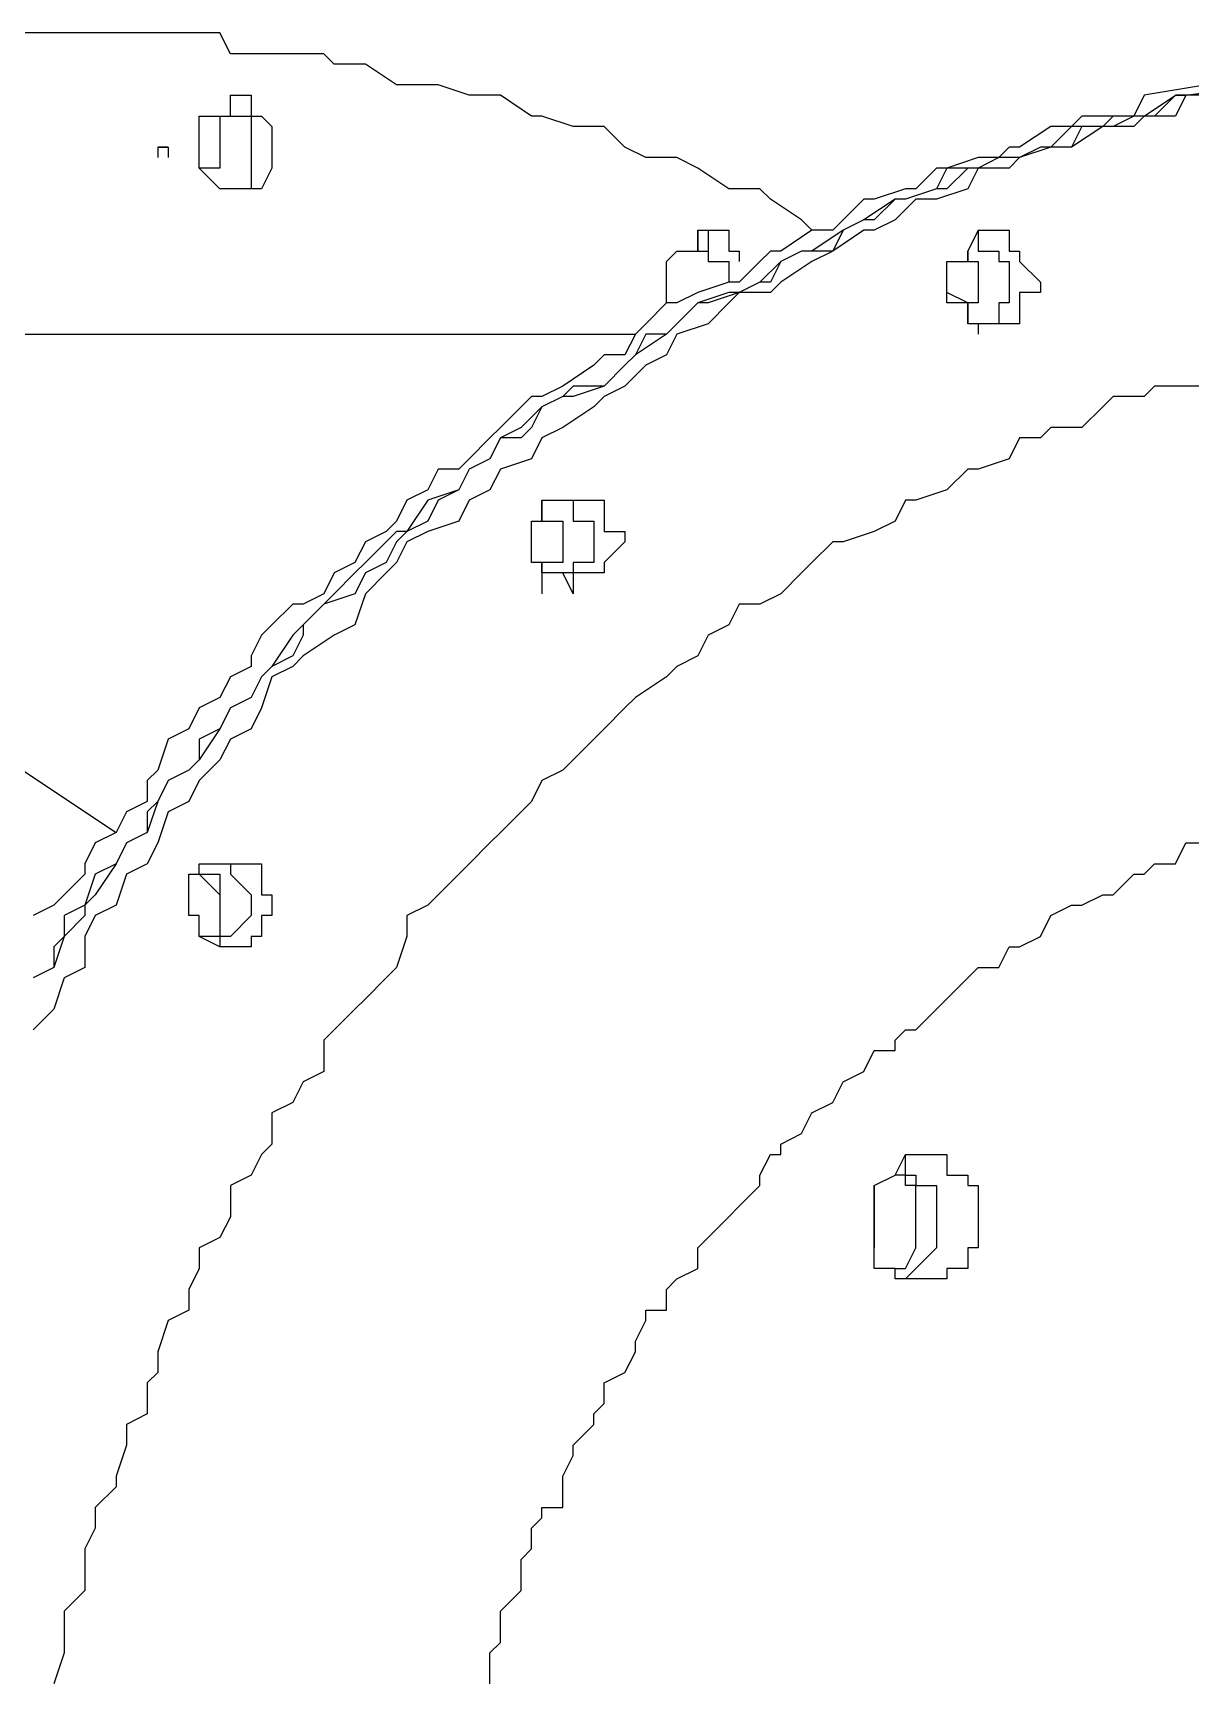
# Model space of a CAD drawing. Header units: millimetres. Extents: x 37084 to 180780, y -153145 to -16322.
# Drawn here: x 75045.9 to 75277.8, y -115072.8 to -114742 of the extents above; entities that cross this region are included whole.
import ezdxf

# ---------------------------------------------------------------- set-up
doc = ezdxf.new("R2010")
doc.units = ezdxf.units.MM
doc.header["$MEASUREMENT"] = 0
doc.linetypes.add('CONTINU', pattern=[0])
doc.layers.add('00', color=5, linetype='Continuous', lineweight=9)

# ---------------------------------------------------------------- blocks, each defined once
blk = doc.blocks.new('MBA')
at = {"color": 0, "linetype": 'ByBlock', "lineweight": 25}
for points in [[(1957642.24, 287133.91), (1957636, 287133.91), (1957631.84, 287129.75), (1957627.68, 287129.75), (1957623.52, 287127.67), (1957617.28, 287127.67), (1957615.2, 287123.51), (1957608.96, 287123.51), (1957604.8, 287121.42), (1957600.64, 287121.42), (1957596.48, 287119.34), (1957590.24, 287119.34), (1957588.16, 287115.18), (1957581.92, 287113.1), (1957579.84, 287113.1), (1957573.6, 287108.94), (1957569.44, 287106.86), (1957567.36, 287102.7), (1957561.12, 287102.7), (1957556.95, 287100.62), (1957552.79, 287096.46), (1957548.63, 287094.38), (1957546.55, 287094.38), (1957540.31, 287092.3), (1957536.15, 287088.14), (1957534.07, 287086.06), (1957527.83, 287081.9), (1957525.75, 287079.82), (1957521.59, 287075.66), (1957515.35, 287073.58), (1957513.27, 287073.58), (1957509.11, 287071.5), (1957504.95, 287067.34), (1957500.79, 287065.26), (1957498.71, 287061.1), (1957494.55, 287059.02), (1957492.47, 287054.86), (1957486.23, 287052.78), (1957482.07, 287046.54), (1957479.99, 287044.46), (1957477.91, 287040.3), (1957473.75, 287038.22), (1957471.67, 287034.06), (1957465.43, 287031.98), (1957461.27, 287027.82), (1957459.19, 287025.74), (1957455.03, 287019.5), (1957452.95, 287017.42), (1957450.87, 287013.26), (1957446.71, 287011.18), (1957444.63, 287007.02), (1957440.47, 287000.78), (1957438.39, 286998.7), (1957434.23, 286996.62), (1957432.15, 286992.46), (1957430.07, 286986.21), (1957425.9, 286984.13), (1957423.82, 286979.97), (1957419.66, 286977.89), (1957417.58, 286971.65), (1957413.42, 286969.57), (1957413.42, 286965.41), (1957411.34, 286959.17), (1957407.18, 286957.09)], [(1957644.32, 287133.91), (1957638.08, 287133.91), (1957636, 287129.75), (1957629.76, 287129.75), (1957627.68, 287127.67), (1957621.44, 287127.67), (1957615.2, 287123.51), (1957611.04, 287123.51), (1957604.8, 287121.42), (1957602.72, 287119.34), (1957596.48, 287119.34), (1957594.4, 287115.18), (1957588.16, 287113.1), (1957584, 287113.1), (1957579.84, 287108.94), (1957575.68, 287106.86), (1957573.6, 287106.86), (1957567.36, 287102.7), (1957563.2, 287100.62), (1957556.95, 287096.46), (1957554.87, 287094.38), (1957548.63, 287094.38), (1957546.55, 287092.3), (1957542.39, 287088.14), (1957536.15, 287086.06), (1957534.07, 287081.9), (1957529.91, 287079.82), (1957525.75, 287075.66), (1957521.59, 287073.58), (1957519.51, 287071.5), (1957513.27, 287067.34), (1957509.11, 287065.26), (1957507.03, 287061.1), (1957500.79, 287059.02), (1957498.71, 287054.86), (1957494.55, 287052.78), (1957492.47, 287048.62), (1957486.23, 287046.54), (1957482.07, 287044.46), (1957479.99, 287040.3), (1957477.91, 287038.22), (1957473.75, 287034.06), (1957471.67, 287027.82), (1957467.51, 287025.74), (1957461.27, 287021.58), (1957459.19, 287019.5), (1957455.03, 287017.42), (1957452.95, 287011.18), (1957450.87, 287007.02), (1957446.71, 287004.94), (1957444.63, 287000.78), (1957440.47, 286996.62), (1957438.39, 286992.46), (1957434.23, 286990.37), (1957432.15, 286984.13), (1957430.07, 286979.97), (1957425.9, 286977.89), (1957423.82, 286971.65), (1957419.66, 286969.57), (1957417.58, 286965.41), (1957417.58, 286959.17), (1957413.42, 286957.09), (1957411.34, 286950.85), (1957407.18, 286946.69)], [(1957563.2, 287106.86), (1957561.12, 287108.94), (1957554.87, 287113.1), (1957552.79, 287115.18), (1957546.55, 287115.18), (1957540.31, 287119.34), (1957536.15, 287121.42), (1957529.91, 287121.42), (1957525.75, 287123.51), (1957521.59, 287127.67), (1957515.35, 287127.67), (1957509.11, 287129.75), (1957507.03, 287129.75), (1957500.79, 287133.91), (1957494.55, 287133.91), (1957488.31, 287135.99), (1957486.23, 287135.99), (1957479.99, 287135.99), (1957473.75, 287140.15), (1957467.51, 287140.15), (1957465.43, 287142.23), (1957459.19, 287142.23), (1957452.95, 287142.23), (1957446.71, 287142.23), (1957444.63, 287146.39), (1957438.39, 287146.39), (1957432.15, 287146.39), (1957425.9, 287146.39), (1957419.66, 287146.39), (1957417.58, 287146.39), (1957411.34, 287146.39), (1957405.1, 287146.39)], [(1957629.76, 287129.75), (1957636, 287133.91), (1957638.08, 287133.91), (1957731.69, 287146.39), (1957679.68, 287142.23), (1957629.76, 287133.91)], [(1957629.76, 287133.91), (1957627.68, 287129.75), (1957621.44, 287129.75), (1957617.28, 287129.75), (1957615.2, 287127.67), (1957611.04, 287127.67), (1957604.8, 287123.51), (1957602.72, 287123.51), (1957600.64, 287121.42), (1957596.48, 287121.42), (1957590.24, 287119.34), (1957588.16, 287119.34), (1957584, 287115.18), (1957581.92, 287115.18), (1957575.68, 287113.1), (1957573.6, 287113.1), (1957569.44, 287108.94), (1957567.36, 287106.86), (1957563.2, 287106.86), (1957556.95, 287102.7), (1957554.87, 287102.7), (1957552.79, 287100.62), (1957548.63, 287096.46), (1957546.55, 287096.46), (1957540.31, 287094.38), (1957536.15, 287092.3), (1957534.07, 287092.3), (1957529.91, 287088.14), (1957527.83, 287086.06), (1957525.75, 287081.9), (1957521.59, 287081.9), (1957519.51, 287079.82), (1957513.27, 287075.66), (1957509.11, 287073.58), (1957507.03, 287073.58), (1957504.95, 287071.5), (1957500.79, 287067.34), (1957498.71, 287065.26), (1957494.55, 287061.1), (1957492.47, 287059.02), (1957488.31, 287059.02), (1957486.23, 287054.86), (1957482.07, 287052.78), (1957479.99, 287048.62), (1957477.91, 287046.54), (1957473.75, 287044.46), (1957471.67, 287040.3), (1957467.51, 287038.22), (1957465.43, 287034.06), (1957461.27, 287031.98), (1957459.19, 287031.98), (1957455.03, 287027.82), (1957452.95, 287025.74), (1957450.87, 287021.58), (1957450.87, 287019.5), (1957446.71, 287017.42), (1957444.63, 287013.26), (1957440.47, 287011.18), (1957438.39, 287007.02), (1957434.23, 287004.94), (1957432.15, 286998.7), (1957430.07, 286996.62), (1957430.07, 286992.46), (1957425.9, 286990.37), (1957423.82, 286986.21), (1957419.66, 286984.13), (1957417.58, 286979.97), (1957417.58, 286977.89), (1957413.42, 286973.73), (1957411.34, 286971.65), (1957407.18, 286969.57)], [(1957446.71, 287115.18), (1957444.63, 287115.18), (1957440.47, 287119.34), (1957440.47, 287121.42), (1957440.47, 287123.51), (1957440.47, 287127.67), (1957440.47, 287129.75), (1957444.63, 287129.75), (1957446.71, 287129.75), (1957446.71, 287133.91)], [(1957446.71, 287133.91), (1957450.87, 287133.91), (1957450.87, 287129.75), (1957452.95, 287129.75), (1957455.03, 287127.67), (1957455.03, 287123.51), (1957455.03, 287121.42), (1957455.03, 287119.34), (1957452.95, 287115.18), (1957450.87, 287115.18), (1957446.71, 287115.18)], [(1957629.76, 287129.75), (1957627.68, 287129.75), (1957623.52, 287129.75), (1957621.44, 287127.67), (1957615.2, 287127.67), (1957611.04, 287123.51), (1957608.96, 287123.51), (1957604.8, 287121.42), (1957600.64, 287121.42), (1957596.48, 287119.34), (1957594.4, 287119.34), (1957590.24, 287115.18), (1957588.16, 287115.18), (1957581.92, 287113.1), (1957579.84, 287113.1), (1957575.68, 287108.94), (1957573.6, 287108.94), (1957569.44, 287106.86), (1957563.2, 287102.7), (1957561.12, 287102.7), (1957556.95, 287100.62), (1957554.87, 287096.46), (1957552.79, 287096.46), (1957548.63, 287094.38), (1957542.39, 287092.3), (1957540.31, 287092.3), (1957536.15, 287088.14), (1957534.07, 287086.06), (1957529.91, 287086.06), (1957527.83, 287081.9), (1957525.75, 287079.82), (1957521.59, 287075.66), (1957515.35, 287075.66), (1957513.27, 287073.58), (1957509.11, 287071.5), (1957507.03, 287067.34), (1957504.95, 287065.26), (1957500.79, 287065.26), (1957498.71, 287061.1), (1957494.55, 287059.02), (1957492.47, 287054.86), (1957488.31, 287052.78), (1957486.23, 287048.62), (1957482.07, 287046.54), (1957479.99, 287046.54), (1957477.91, 287044.46), (1957473.75, 287040.3), (1957471.67, 287038.22), (1957467.51, 287034.06), (1957465.43, 287031.98), (1957461.27, 287027.82), (1957461.27, 287025.74), (1957459.19, 287021.58), (1957455.03, 287019.5), (1957452.95, 287017.42), (1957450.87, 287013.26), (1957446.71, 287011.18), (1957444.63, 287007.02), (1957440.47, 287004.94), (1957440.47, 287000.78), (1957438.39, 286998.7), (1957434.23, 286996.62), (1957432.15, 286992.46), (1957430.07, 286990.37), (1957430.07, 286986.21), (1957425.9, 286984.13), (1957423.82, 286979.97), (1957419.66, 286973.73), (1957417.58, 286971.65), (1957417.58, 286969.57), (1957413.42, 286965.41), (1957411.34, 286963.33), (1957411.34, 286959.17), (1957407.18, 286957.09)], [(1957444.63, 287129.75), (1957444.63, 287127.67)], [(1957444.63, 287129.75), (1957444.63, 287127.67), (1957444.63, 287123.51)], [(1957446.71, 287129.75), (1957450.87, 287129.75), (1957450.87, 287127.67), (1957450.87, 287123.51), (1957450.87, 287121.42), (1957450.87, 287119.34), (1957450.87, 287115.18), (1957446.71, 287115.18)], [(1957434.23, 287123.51), (1957432.15, 287123.51), (1957434.23, 287123.51)], [(1957432.15, 287123.51), (1957432.15, 287121.42)], [(1957434.23, 287123.51), (1957434.23, 287121.42)], [(1957444.63, 287123.51), (1957444.63, 287121.42), (1957444.63, 287119.34), (1957440.47, 287119.34)], [(1957534.07, 287092.3), (1957534.07, 287094.38), (1957534.07, 287096.46), (1957534.07, 287100.62), (1957536.15, 287102.7), (1957540.31, 287102.7), (1957540.31, 287106.86), (1957542.39, 287106.86)], [(1957540.31, 287106.86), (1957540.31, 287102.7), (1957542.39, 287102.7), (1957542.39, 287100.62), (1957546.55, 287100.62), (1957546.55, 287096.46)], [(1957542.39, 287106.86), (1957542.39, 287102.7)], [(1957542.39, 287106.86), (1957546.55, 287106.86), (1957546.55, 287102.7), (1957548.63, 287102.7), (1957548.63, 287100.62)], [(1957596.48, 287106.86), (1957594.4, 287102.7)], [(1957596.48, 287106.86), (1957600.64, 287106.86)], [(1957596.48, 287106.86), (1957596.48, 287102.7), (1957600.64, 287102.7), (1957600.64, 287100.62), (1957602.72, 287100.62), (1957602.72, 287096.46), (1957602.72, 287094.38), (1957602.72, 287092.3), (1957600.64, 287092.3), (1957600.64, 287088.14), (1957596.48, 287088.14)], [(1957600.64, 287106.86), (1957602.72, 287106.86), (1957602.72, 287102.7), (1957604.8, 287102.7), (1957604.8, 287100.62), (1957608.96, 287096.46), (1957608.96, 287094.38), (1957604.8, 287094.38), (1957604.8, 287092.3), (1957604.8, 287088.14), (1957602.72, 287088.14)], [(1957600.64, 287088.14), (1957596.48, 287088.14), (1957594.4, 287088.14), (1957594.4, 287092.3), (1957590.24, 287092.3), (1957590.24, 287094.38), (1957590.24, 287096.46), (1957590.24, 287100.62), (1957594.4, 287100.62), (1957594.4, 287102.7)], [(1957594.4, 287102.7), (1957594.4, 287100.62), (1957596.48, 287100.62), (1957596.48, 287096.46), (1957596.48, 287094.38), (1957596.48, 287092.3), (1957594.4, 287092.3), (1957594.4, 287088.14)], [(1957642.24, 287075.66), (1957638.08, 287075.66), (1957631.84, 287075.66), (1957629.76, 287073.58), (1957623.52, 287073.58), (1957621.44, 287071.5), (1957617.28, 287067.34), (1957611.04, 287067.34), (1957608.96, 287065.26), (1957604.8, 287065.26), (1957602.72, 287061.1), (1957596.48, 287059.02), (1957594.4, 287059.02), (1957590.24, 287054.86), (1957584, 287052.78), (1957581.92, 287052.78), (1957579.84, 287048.62), (1957575.68, 287046.54), (1957569.44, 287044.46), (1957567.36, 287044.46), (1957563.2, 287040.3), (1957561.12, 287038.22), (1957556.95, 287034.06), (1957552.79, 287031.98), (1957548.63, 287031.98), (1957546.55, 287027.82), (1957542.39, 287025.74), (1957540.31, 287021.58), (1957536.15, 287019.5), (1957534.07, 287017.42), (1957527.83, 287013.26), (1957525.75, 287011.18), (1957521.59, 287007.02), (1957519.51, 287004.94), (1957515.35, 287000.78), (1957513.27, 286998.7), (1957509.11, 286996.62), (1957507.03, 286992.46), (1957504.95, 286990.37), (1957500.79, 286986.21), (1957498.71, 286984.13), (1957494.55, 286979.97), (1957492.47, 286977.89), (1957488.31, 286973.73), (1957486.23, 286971.65), (1957482.07, 286969.57), (1957482.07, 286965.41), (1957479.99, 286959.17), (1957477.91, 286957.09), (1957473.75, 286952.93), (1957471.67, 286950.85), (1957467.51, 286946.69), (1957465.43, 286944.61), (1957465.43, 286938.37), (1957461.27, 286936.29), (1957459.19, 286932.13), (1957455.03, 286930.05), (1957455.03, 286923.81), (1957452.95, 286921.73), (1957450.87, 286917.57), (1957446.71, 286915.49), (1957446.71, 286909.25), (1957444.63, 286905.09), (1957440.47, 286903.01), (1957440.47, 286898.85), (1957438.39, 286894.69), (1957438.39, 286890.53), (1957434.23, 286888.45), (1957432.15, 286882.21), (1957432.15, 286878.05), (1957430.07, 286875.97), (1957430.07, 286869.73), (1957425.9, 286867.65), (1957425.9, 286863.49), (1957423.82, 286857.24), (1957423.82, 286855.16), (1957419.66, 286851), (1957419.66, 286846.84), (1957417.58, 286842.68), (1957417.58, 286836.44), (1957417.58, 286834.36), (1957413.42, 286830.2), (1957413.42, 286823.96), (1957413.42, 286821.88), (1957411.34, 286815.64)], [(1957594.4, 287092.3), (1957590.24, 287094.38)], [(1957596.48, 287088.14), (1957596.48, 287086.06)], [(1957602.72, 287088.14), (1957600.64, 287088.14)], [(1957398.86, 287086.06), (1957527.83, 287086.06)], [(1957515.35, 287034.06), (1957513.27, 287038.22), (1957509.11, 287038.22), (1957509.11, 287040.3), (1957507.03, 287040.3), (1957507.03, 287044.46), (1957507.03, 287046.54), (1957507.03, 287048.62), (1957509.11, 287048.62), (1957509.11, 287052.78)], [(1957509.11, 287052.78), (1957509.11, 287048.62), (1957513.27, 287048.62), (1957513.27, 287046.54), (1957513.27, 287044.46), (1957513.27, 287040.3), (1957509.11, 287040.3), (1957509.11, 287038.22)], [(1957509.11, 287052.78), (1957513.27, 287052.78), (1957515.35, 287052.78)], [(1957513.27, 287052.78), (1957515.35, 287052.78), (1957515.35, 287048.62), (1957519.51, 287048.62), (1957519.51, 287046.54), (1957519.51, 287044.46), (1957519.51, 287040.3), (1957515.35, 287040.3), (1957515.35, 287038.22)], [(1957515.35, 287052.78), (1957519.51, 287052.78), (1957521.59, 287052.78), (1957521.59, 287048.62), (1957521.59, 287046.54), (1957525.75, 287046.54), (1957525.75, 287044.46), (1957521.59, 287040.3), (1957521.59, 287038.22)], [(1957509.11, 287038.22), (1957509.11, 287034.06)], [(1957515.35, 287038.22), (1957513.27, 287038.22)], [(1957521.59, 287038.22), (1957519.51, 287038.22), (1957515.35, 287038.22), (1957515.35, 287034.06)], [(1957498.71, 286815.64), (1957498.71, 286819.8), (1957498.71, 286821.88), (1957500.79, 286823.96), (1957500.79, 286828.12), (1957500.79, 286830.2), (1957504.95, 286834.36), (1957504.95, 286836.44), (1957504.95, 286840.6), (1957507.03, 286842.68), (1957507.03, 286846.84), (1957509.11, 286848.92), (1957509.11, 286851), (1957513.27, 286851), (1957513.27, 286855.16), (1957513.27, 286857.24), (1957515.35, 286861.41), (1957515.35, 286863.49), (1957519.51, 286867.65), (1957519.51, 286869.73), (1957521.59, 286871.81), (1957521.59, 286875.97), (1957525.75, 286878.05), (1957527.83, 286882.21), (1957527.83, 286884.29), (1957529.91, 286888.45), (1957529.91, 286890.53), (1957534.07, 286890.53), (1957534.07, 286894.69), (1957536.15, 286896.77), (1957540.31, 286898.85), (1957540.31, 286903.01), (1957542.39, 286905.09), (1957546.55, 286909.25), (1957548.63, 286911.33), (1957552.79, 286915.49), (1957552.79, 286917.57), (1957554.87, 286921.73), (1957556.95, 286921.73), (1957556.95, 286923.81), (1957561.12, 286925.89), (1957563.2, 286930.05), (1957567.36, 286932.13), (1957569.44, 286936.29), (1957573.6, 286938.37), (1957575.68, 286942.53), (1957579.84, 286942.53), (1957579.84, 286944.61), (1957581.92, 286946.69), (1957584, 286946.69), (1957588.16, 286950.85), (1957590.24, 286952.93), (1957594.4, 286957.09), (1957596.48, 286959.17), (1957600.64, 286959.17), (1957602.72, 286963.33), (1957604.8, 286963.33), (1957608.96, 286965.41), (1957611.04, 286969.57), (1957615.2, 286971.65), (1957617.28, 286971.65), (1957621.44, 286973.73), (1957623.52, 286973.73), (1957627.68, 286977.89), (1957629.76, 286977.89), (1957631.84, 286979.97), (1957636, 286979.97), (1957638.08, 286984.13), (1957642.24, 286984.13)], [(1957405.1, 286998.7), (1957423.82, 286986.21)], [(1957438.39, 286977.89), (1957440.47, 286977.89), (1957440.47, 286979.97), (1957444.63, 286979.97), (1957446.71, 286979.97)], [(1957446.71, 286963.33), (1957444.63, 286963.33), (1957440.47, 286965.41), (1957440.47, 286969.57), (1957438.39, 286969.57), (1957438.39, 286971.65), (1957438.39, 286973.73), (1957438.39, 286977.89)], [(1957440.47, 286977.89), (1957444.63, 286973.73)], [(1957440.47, 286977.89), (1957444.63, 286977.89), (1957444.63, 286973.73), (1957444.63, 286971.65), (1957444.63, 286969.57)], [(1957444.63, 286979.97), (1957446.71, 286979.97), (1957446.71, 286977.89), (1957450.87, 286973.73), (1957450.87, 286971.65), (1957450.87, 286969.57)], [(1957446.71, 286979.97), (1957450.87, 286979.97), (1957452.95, 286979.97), (1957452.95, 286977.89), (1957452.95, 286973.73), (1957455.03, 286973.73), (1957455.03, 286971.65), (1957455.03, 286969.57), (1957452.95, 286969.57)], [(1957444.63, 286969.57), (1957444.63, 286965.41), (1957440.47, 286965.41)], [(1957450.87, 286969.57), (1957446.71, 286965.41), (1957444.63, 286965.41), (1957444.63, 286963.33)], [(1957452.95, 286969.57), (1957452.95, 286965.41), (1957450.87, 286965.41), (1957450.87, 286963.33), (1957446.71, 286963.33)], [(1957579.84, 286896.77), (1957579.84, 286898.85), (1957575.68, 286898.85), (1957575.68, 286903.01), (1957575.68, 286905.09), (1957575.68, 286909.25), (1957575.68, 286911.33), (1957575.68, 286915.49), (1957579.84, 286917.57), (1957581.92, 286921.73), (1957584, 286921.73)], [(1957581.92, 286917.57), (1957581.92, 286921.73)], [(1957584, 286921.73), (1957588.16, 286921.73), (1957590.24, 286921.73), (1957590.24, 286917.57)], [(1957575.68, 286915.49), (1957575.68, 286911.33), (1957575.68, 286909.25), (1957575.68, 286905.09), (1957575.68, 286903.01)], [(1957579.84, 286898.85), (1957581.92, 286898.85), (1957584, 286903.01), (1957584, 286905.09), (1957584, 286909.25), (1957584, 286911.33), (1957584, 286915.49), (1957581.92, 286915.49), (1957581.92, 286917.57), (1957579.84, 286917.57)], [(1957581.92, 286917.57), (1957584, 286917.57), (1957584, 286915.49), (1957588.16, 286915.49), (1957588.16, 286911.33), (1957588.16, 286909.25), (1957588.16, 286905.09), (1957588.16, 286903.01), (1957584, 286898.85), (1957581.92, 286896.77)], [(1957590.24, 286917.57), (1957594.4, 286917.57), (1957594.4, 286915.49), (1957596.48, 286915.49), (1957596.48, 286911.33), (1957596.48, 286909.25), (1957596.48, 286905.09), (1957596.48, 286903.01), (1957594.4, 286903.01), (1957594.4, 286898.85), (1957590.24, 286898.85), (1957590.24, 286896.77), (1957588.16, 286896.77), (1957584, 286896.77)], [(1957584, 286896.77), (1957581.92, 286896.77), (1957579.84, 286896.77)]]:
    blk.add_lwpolyline(points, dxfattribs=at)

msp = doc.modelspace()

# ---------------------------------------------------------------- block references
at = {"layer": '00', "linetype": 'CONTINU', "lineweight": 20}
msp.add_blockref('MBA', (-1882361.32, -401888.42, 0), dxfattribs=at)

doc.saveas('drawing.dxf')
